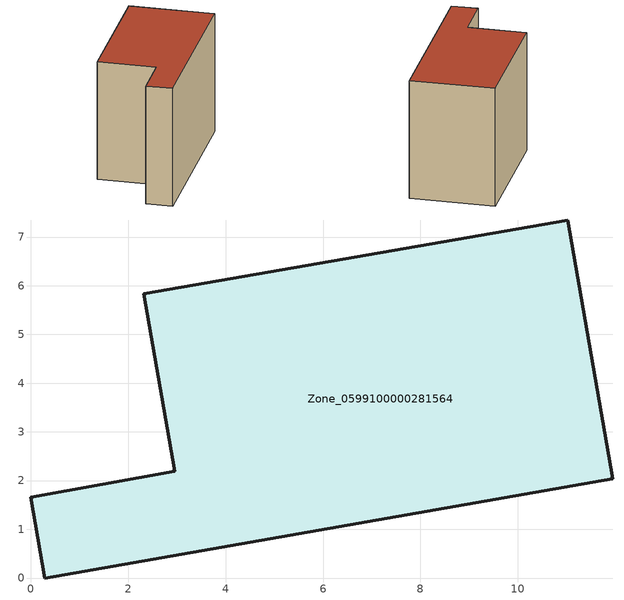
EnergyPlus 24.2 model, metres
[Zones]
Zone_0599100000281564
 floor ground (C_G): 0,1.66 2.95,2.19 2.32,5.84 11.03,7.35 11.95,2.04 0.29,0 z0
 wall outside (C_F): 2.95,2.19 0,1.66 0.29,0 11.95,2.04 11.03,7.35 2.32,5.84 2.95,2.19 z0:7.82
 roof outside (C_R): 11.03,7.35 2.32,5.84 2.95,2.19 0,1.66 0.29,0 11.95,2.04 z7.82
[BUILDING]
Pand.0599100000281564: North Axis=0; Terrain=City; Loads Convergence Tolerance Value=0.04; Temperature Convergence Tolerance Value=0.4; Solar Distribution=FullExterior; Maximum Number of Warmup Days=25; Minimum Number of Warmup Days=1
[Site:Location]
Rotterdam.The.Hague.AP_ZH_NLD Design_Conditions: Latitude=51.96; Longitude=4.45; Time Zone=1; Elevation=-4.5
[SITE:GROUNDTEMPERATURE:BUILDINGSURFACE]
18, 18, 18, 18, 18, 18, 18, 18, 18, 18, 18, 18
[MATERIAL] Thermal Absorptance=0.9; Solar Absorptance=0.7; Visible Absorptance=0.7
Name | Roughness | Thickness | Conductivity | Density | Specific Heat
G.TI.1975-1991 | MediumSmooth | 0.15 | 0.288461 | 540 | 1210
F.TI.1975-1991 | Rough | 0.3 | 0.230769 | 1920 | 840
R.TI.1975-1991 | MediumRough | 0.2 | 0.153846 | 1500 | 1000
[CONSTRUCTION]
C_G: G.TI.1975-1991
C_F: F.TI.1975-1991
C_R: R.TI.1975-1991
[ZONE]
Zone_0599100000281564: Type=1; Multiplier=1; Ceiling Height=Autocalculate; Volume=Autocalculate; Floor Area=autocalculate; Part of Total Floor Area=Yes
[ZONEINFILTRATION:DESIGNFLOWRATE]
Infil_Zone_0599100000281564: Zone or ZoneList or Space or SpaceList=Zone_0599100000281564; Schedule=AlwaysOn; Design Flow Rate Calculation Method=Flow/Area; Flow Rate per Floor Area=0.003; Constant Term Coefficient=1; Temperature Term Coefficient=0; Velocity Term Coefficient=0; Velocity Squared Term Coefficient=0
[HVACTEMPLATE:ZONE:IDEALLOADSAIRSYSTEM]
Zone_0599100000281564: Maximum Heating Supply Air Temperature=50; Minimum Cooling Supply Air Temperature=13; Maximum Heating Supply Air Humidity Ratio=0.0156; Minimum Cooling Supply Air Humidity Ratio=0.0077; Heating Limit=NoLimit; Cooling Limit=NoLimit; Dehumidification Control Type=ConstantSensibleHeatRatio; Cooling Sensible Heat Ratio=0.7; Dehumidification Setpoint=60; Humidification Control Type=None; Humidification Setpoint=30; Outdoor Air Method=None; Outdoor Air Flow Rate per Person=0.00944; Outdoor Air Flow Rate per Zone Floor Area=0; Outdoor Air Flow Rate per Zone=0; Demand Controlled Ventilation Type=None; Outdoor Air Economizer Type=NoEconomizer; Heat Recovery Type=None; Sensible Heat Recovery Effectiveness=0.7; Latent Heat Recovery Effectiveness=0.65
[ZONECONTROL:THERMOSTAT]
ThermostatControl_Zone_0599100000281564: Zone or ZoneList=Zone_0599100000281564; Control Type Schedule=DualSetpointControlType; Control 1=Thermostat_Zone_0599100000281564; Temperature Difference Between Cutout And Setpoint=0
[THERMOSTATSETPOINT:DUALSETPOINT]
Thermostat_Zone_0599100000281564: Heating Setpoint Temperature Schedule=HeatingSetpoint_Zone_0599100000281564; Cooling Setpoint Temperature Schedule=CoolingSetpoint_Zone_0599100000281564
[SCHEDULE:COMPACT]
HeatingSetpoint_Zone_0599100000281564: Through: 12/31, For: AllDays, Until: 24:00, 21
CoolingSetpoint_Zone_0599100000281564: Through: 12/31, For: AllDays, Until: 24:00, 24
DualSetpointControlType: Through: 12/31, For: AllDays, Until: 24:00, 4
AlwaysOn: Through: 12/31, For: AllDays, Until: 24:00, 1
